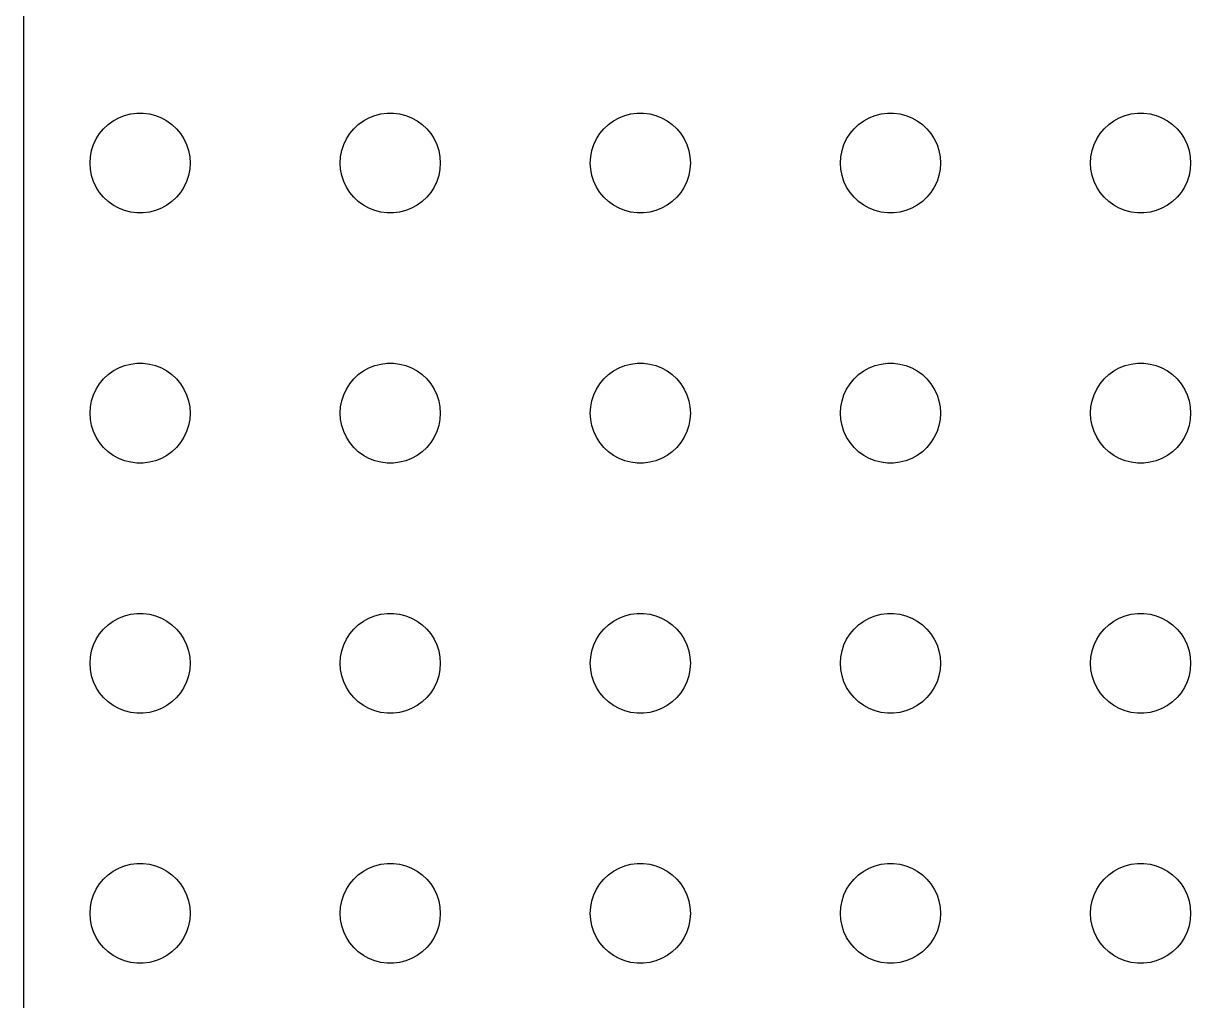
# Model space of a CAD drawing. Header units: metres. Extents: x -71 to 71, y -56 to 56.
# Drawn here: x -71 to -36, y -2.62 to 26.69 of the extents above; entities that cross this region are included whole.
import ezdxf

# ---------------------------------------------------------------- set-up
doc = ezdxf.new("R2010")
doc.units = ezdxf.units.M

msp = doc.modelspace()

# ---------------------------------------------------------------- linework, layer by layer
for p, q in [((-71, 53.5), (-71, -53.5)), ((-68.3037, 23.7665), (-68.1387, 23.8572)), ((-68.1387, 23.8572), (-67.9635, 23.9266)), ((-67.9635, 23.9266), (-67.7811, 23.9734)), ((-67.7811, 23.9734), (-67.5942, 23.997)), ((-67.5942, 23.997), (-67.4058, 23.997)), ((-67.4058, 23.997), (-67.2189, 23.9734)), ((-67.2189, 23.9734), (-67.0365, 23.9266)), ((-67.0365, 23.9266), (-66.8613, 23.8572)), ((-66.8613, 23.8572), (-66.6963, 23.7665)), ((-60.8037, 23.7665), (-60.6387, 23.8572)), ((-60.6387, 23.8572), (-60.4635, 23.9266)), ((-60.4635, 23.9266), (-60.2811, 23.9734)), ((-60.2811, 23.9734), (-60.0942, 23.997)), ((-60.0942, 23.997), (-59.9058, 23.997)), ((-59.9058, 23.997), (-59.7189, 23.9734)), ((-59.7189, 23.9734), (-59.5365, 23.9266)), ((-59.5365, 23.9266), (-59.3613, 23.8572)), ((-59.3613, 23.8572), (-59.1963, 23.7665)), ((-53.3037, 23.7665), (-53.1387, 23.8572)), ((-53.1387, 23.8572), (-52.9635, 23.9266)), ((-52.9635, 23.9266), (-52.7811, 23.9734)), ((-52.7811, 23.9734), (-52.5942, 23.997)), ((-52.5942, 23.997), (-52.4058, 23.997)), ((-52.4058, 23.997), (-52.2189, 23.9734)), ((-52.2189, 23.9734), (-52.0365, 23.9266)), ((-52.0365, 23.9266), (-51.8613, 23.8572)), ((-51.8613, 23.8572), (-51.6963, 23.7665)), ((-45.8037, 23.7665), (-45.6387, 23.8572)), ((-45.6387, 23.8572), (-45.4635, 23.9266)), ((-45.4635, 23.9266), (-45.2811, 23.9734)), ((-45.2811, 23.9734), (-45.0942, 23.997)), ((-45.0942, 23.997), (-44.9058, 23.997)), ((-44.9058, 23.997), (-44.7189, 23.9734)), ((-44.7189, 23.9734), (-44.5365, 23.9266)), ((-44.5365, 23.9266), (-44.3613, 23.8572)), ((-44.3613, 23.8572), (-44.1963, 23.7665)), ((-38.3037, 23.7665), (-38.1387, 23.8572)), ((-38.1387, 23.8572), (-37.9635, 23.9266)), ((-37.9635, 23.9266), (-37.7811, 23.9734)), ((-37.7811, 23.9734), (-37.5942, 23.997)), ((-37.5942, 23.997), (-37.4058, 23.997)), ((-37.4058, 23.997), (-37.2189, 23.9734)), ((-37.2189, 23.9734), (-37.0365, 23.9266)), ((-37.0365, 23.9266), (-36.8613, 23.8572)), ((-36.8613, 23.8572), (-36.6963, 23.7665)), ((-68.7135, 23.3817), (-68.5934, 23.5268)), ((-68.5934, 23.5268), (-68.4561, 23.6558)), ((-68.4561, 23.6558), (-68.3037, 23.7665)), ((-66.6963, 23.7665), (-66.5439, 23.6558)), ((-66.5439, 23.6558), (-66.4065, 23.5268)), ((-66.4065, 23.5268), (-66.2865, 23.3817)), ((-61.2135, 23.3817), (-61.0934, 23.5268)), ((-61.0934, 23.5268), (-60.9561, 23.6558)), ((-60.9561, 23.6558), (-60.8037, 23.7665)), ((-59.1963, 23.7665), (-59.0439, 23.6558)), ((-59.0439, 23.6558), (-58.9065, 23.5268)), ((-58.9065, 23.5268), (-58.7865, 23.3817)), ((-53.7135, 23.3817), (-53.5934, 23.5268)), ((-53.5934, 23.5268), (-53.4561, 23.6558)), ((-53.4561, 23.6558), (-53.3037, 23.7665)), ((-51.6963, 23.7665), (-51.5439, 23.6558)), ((-51.5439, 23.6558), (-51.4065, 23.5268)), ((-51.4065, 23.5268), (-51.2865, 23.3817)), ((-46.2135, 23.3817), (-46.0934, 23.5268)), ((-46.0934, 23.5268), (-45.9561, 23.6558)), ((-45.9561, 23.6558), (-45.8037, 23.7665)), ((-44.1963, 23.7665), (-44.0439, 23.6558)), ((-44.0439, 23.6558), (-43.9065, 23.5268)), ((-43.9065, 23.5268), (-43.7865, 23.3817)), ((-38.7135, 23.3817), (-38.5934, 23.5268)), ((-38.5934, 23.5268), (-38.4561, 23.6558)), ((-38.4561, 23.6558), (-38.3037, 23.7665)), ((-36.6963, 23.7665), (-36.5439, 23.6558)), ((-36.5439, 23.6558), (-36.4065, 23.5268)), ((-36.4065, 23.5268), (-36.2865, 23.3817)), ((-68.8947, 23.0522), (-68.8145, 23.2226)), ((-68.8145, 23.2226), (-68.7135, 23.3817)), ((-66.2865, 23.3817), (-66.1855, 23.2226)), ((-66.1855, 23.2226), (-66.1053, 23.0522)), ((-61.3947, 23.0522), (-61.3145, 23.2226)), ((-61.3145, 23.2226), (-61.2135, 23.3817)), ((-58.7865, 23.3817), (-58.6855, 23.2226)), ((-58.6855, 23.2226), (-58.6053, 23.0522)), ((-53.8947, 23.0522), (-53.8145, 23.2226)), ((-53.8145, 23.2226), (-53.7135, 23.3817)), ((-51.2865, 23.3817), (-51.1855, 23.2226)), ((-51.1855, 23.2226), (-51.1053, 23.0522)), ((-46.3947, 23.0522), (-46.3145, 23.2226)), ((-46.3145, 23.2226), (-46.2135, 23.3817)), ((-43.7865, 23.3817), (-43.6855, 23.2226)), ((-43.6855, 23.2226), (-43.6053, 23.0522)), ((-38.8947, 23.0522), (-38.8145, 23.2226)), ((-38.8145, 23.2226), (-38.7135, 23.3817)), ((-36.2865, 23.3817), (-36.1855, 23.2226)), ((-36.1855, 23.2226), (-36.1053, 23.0522)), ((-68.9882, 22.688), (-68.9529, 22.873)), ((-68.9529, 22.873), (-68.8947, 23.0522)), ((-66.1053, 23.0522), (-66.0471, 22.873)), ((-66.0471, 22.873), (-66.0118, 22.688)), ((-61.4882, 22.688), (-61.4529, 22.873)), ((-61.4529, 22.873), (-61.3947, 23.0522)), ((-58.6053, 23.0522), (-58.5471, 22.873)), ((-58.5471, 22.873), (-58.5118, 22.688)), ((-53.9882, 22.688), (-53.9529, 22.873)), ((-53.9529, 22.873), (-53.8947, 23.0522)), ((-51.1053, 23.0522), (-51.0471, 22.873)), ((-51.0471, 22.873), (-51.0118, 22.688)), ((-46.4882, 22.688), (-46.4529, 22.873)), ((-46.4529, 22.873), (-46.3947, 23.0522)), ((-43.6053, 23.0522), (-43.5471, 22.873)), ((-43.5471, 22.873), (-43.5118, 22.688)), ((-38.9882, 22.688), (-38.9529, 22.873)), ((-38.9529, 22.873), (-38.8947, 23.0522)), ((-36.1053, 23.0522), (-36.0471, 22.873)), ((-36.0471, 22.873), (-36.0118, 22.688)), ((-69, 22.5), (-68.9882, 22.688)), ((-68.9882, 22.312), (-69, 22.5)), ((-66.0118, 22.688), (-66, 22.5)), ((-66, 22.5), (-66.0118, 22.312)), ((-61.5, 22.5), (-61.4882, 22.688)), ((-61.4882, 22.312), (-61.5, 22.5)), ((-58.5118, 22.688), (-58.5, 22.5)), ((-58.5, 22.5), (-58.5118, 22.312)), ((-54, 22.5), (-53.9882, 22.688)), ((-53.9882, 22.312), (-54, 22.5)), ((-51.0118, 22.688), (-51, 22.5)), ((-51, 22.5), (-51.0118, 22.312)), ((-46.5, 22.5), (-46.4882, 22.688)), ((-46.4882, 22.312), (-46.5, 22.5)), ((-43.5118, 22.688), (-43.5, 22.5)), ((-43.5, 22.5), (-43.5118, 22.312)), ((-39, 22.5), (-38.9882, 22.688)), ((-38.9882, 22.312), (-39, 22.5)), ((-36.0118, 22.688), (-36, 22.5)), ((-36, 22.5), (-36.0118, 22.312)), ((-68.9529, 22.127), (-68.9882, 22.312)), ((-68.8947, 21.9478), (-68.9529, 22.127)), ((-66.0471, 22.127), (-66.1053, 21.9478)), ((-66.0118, 22.312), (-66.0471, 22.127)), ((-61.4529, 22.127), (-61.4882, 22.312)), ((-61.3947, 21.9478), (-61.4529, 22.127)), ((-58.5471, 22.127), (-58.6053, 21.9478)), ((-58.5118, 22.312), (-58.5471, 22.127)), ((-53.9529, 22.127), (-53.9882, 22.312)), ((-53.8947, 21.9478), (-53.9529, 22.127)), ((-51.0471, 22.127), (-51.1053, 21.9478)), ((-51.0118, 22.312), (-51.0471, 22.127)), ((-46.4529, 22.127), (-46.4882, 22.312)), ((-46.3947, 21.9478), (-46.4529, 22.127)), ((-43.5471, 22.127), (-43.6053, 21.9478)), ((-43.5118, 22.312), (-43.5471, 22.127)), ((-38.9529, 22.127), (-38.9882, 22.312)), ((-38.8947, 21.9478), (-38.9529, 22.127)), ((-36.0471, 22.127), (-36.1053, 21.9478)), ((-36.0118, 22.312), (-36.0471, 22.127)), ((-68.8145, 21.7774), (-68.8947, 21.9478)), ((-68.7135, 21.6183), (-68.8145, 21.7774)), ((-66.1855, 21.7774), (-66.2865, 21.6183)), ((-66.1053, 21.9478), (-66.1855, 21.7774)), ((-61.3145, 21.7774), (-61.3947, 21.9478)), ((-61.2135, 21.6183), (-61.3145, 21.7774)), ((-58.6855, 21.7774), (-58.7865, 21.6183)), ((-58.6053, 21.9478), (-58.6855, 21.7774)), ((-53.8145, 21.7774), (-53.8947, 21.9478)), ((-53.7135, 21.6183), (-53.8145, 21.7774)), ((-51.1855, 21.7774), (-51.2865, 21.6183)), ((-51.1053, 21.9478), (-51.1855, 21.7774)), ((-46.3145, 21.7774), (-46.3947, 21.9478)), ((-46.2135, 21.6183), (-46.3145, 21.7774)), ((-43.6855, 21.7774), (-43.7865, 21.6183)), ((-43.6053, 21.9478), (-43.6855, 21.7774)), ((-38.8145, 21.7774), (-38.8947, 21.9478)), ((-38.7135, 21.6183), (-38.8145, 21.7774)), ((-36.1855, 21.7774), (-36.2865, 21.6183)), ((-36.1053, 21.9478), (-36.1855, 21.7774)), ((-68.5934, 21.4732), (-68.7135, 21.6183)), ((-68.4561, 21.3442), (-68.5934, 21.4732)), ((-66.4065, 21.4732), (-66.5439, 21.3442)), ((-66.2865, 21.6183), (-66.4065, 21.4732)), ((-61.0934, 21.4732), (-61.2135, 21.6183)), ((-60.9561, 21.3442), (-61.0934, 21.4732)), ((-58.9065, 21.4732), (-59.0439, 21.3442)), ((-58.7865, 21.6183), (-58.9065, 21.4732)), ((-53.5934, 21.4732), (-53.7135, 21.6183)), ((-53.4561, 21.3442), (-53.5934, 21.4732)), ((-51.4065, 21.4732), (-51.5439, 21.3442)), ((-51.2865, 21.6183), (-51.4065, 21.4732)), ((-46.0934, 21.4732), (-46.2135, 21.6183)), ((-45.9561, 21.3442), (-46.0934, 21.4732)), ((-43.9065, 21.4732), (-44.0439, 21.3442)), ((-43.7865, 21.6183), (-43.9065, 21.4732)), ((-38.5934, 21.4732), (-38.7135, 21.6183)), ((-38.4561, 21.3442), (-38.5934, 21.4732)), ((-36.4065, 21.4732), (-36.5439, 21.3442)), ((-36.2865, 21.6183), (-36.4065, 21.4732)), ((-68.3037, 21.2335), (-68.4561, 21.3442)), ((-68.1387, 21.1427), (-68.3037, 21.2335)), ((-67.9635, 21.0734), (-68.1387, 21.1427)), ((-67.7811, 21.0266), (-67.9635, 21.0734)), ((-67.5942, 21.003), (-67.7811, 21.0266)), ((-67.4058, 21.003), (-67.5942, 21.003)), ((-67.2189, 21.0266), (-67.4058, 21.003)), ((-67.0365, 21.0734), (-67.2189, 21.0266)), ((-66.8613, 21.1427), (-67.0365, 21.0734)), ((-66.6963, 21.2335), (-66.8613, 21.1427)), ((-66.5439, 21.3442), (-66.6963, 21.2335)), ((-60.8037, 21.2335), (-60.9561, 21.3442)), ((-60.6387, 21.1427), (-60.8037, 21.2335)), ((-60.4635, 21.0734), (-60.6387, 21.1427)), ((-60.2811, 21.0266), (-60.4635, 21.0734)), ((-60.0942, 21.003), (-60.2811, 21.0266)), ((-59.9058, 21.003), (-60.0942, 21.003)), ((-59.7189, 21.0266), (-59.9058, 21.003)), ((-59.5365, 21.0734), (-59.7189, 21.0266)), ((-59.3613, 21.1427), (-59.5365, 21.0734)), ((-59.1963, 21.2335), (-59.3613, 21.1427)), ((-59.0439, 21.3442), (-59.1963, 21.2335)), ((-53.3037, 21.2335), (-53.4561, 21.3442)), ((-53.1387, 21.1427), (-53.3037, 21.2335)), ((-52.9635, 21.0734), (-53.1387, 21.1427)), ((-52.7811, 21.0266), (-52.9635, 21.0734)), ((-52.5942, 21.003), (-52.7811, 21.0266)), ((-52.4058, 21.003), (-52.5942, 21.003)), ((-52.2189, 21.0266), (-52.4058, 21.003)), ((-52.0365, 21.0734), (-52.2189, 21.0266)), ((-51.8613, 21.1427), (-52.0365, 21.0734)), ((-51.6963, 21.2335), (-51.8613, 21.1427)), ((-51.5439, 21.3442), (-51.6963, 21.2335)), ((-45.8037, 21.2335), (-45.9561, 21.3442)), ((-45.6387, 21.1427), (-45.8037, 21.2335)), ((-45.4635, 21.0734), (-45.6387, 21.1427)), ((-45.2811, 21.0266), (-45.4635, 21.0734)), ((-45.0942, 21.003), (-45.2811, 21.0266)), ((-44.9058, 21.003), (-45.0942, 21.003)), ((-44.7189, 21.0266), (-44.9058, 21.003)), ((-44.5365, 21.0734), (-44.7189, 21.0266)), ((-44.3613, 21.1427), (-44.5365, 21.0734)), ((-44.1963, 21.2335), (-44.3613, 21.1427)), ((-44.0439, 21.3442), (-44.1963, 21.2335)), ((-38.3037, 21.2335), (-38.4561, 21.3442)), ((-38.1387, 21.1427), (-38.3037, 21.2335)), ((-37.9635, 21.0734), (-38.1387, 21.1427)), ((-37.7811, 21.0266), (-37.9635, 21.0734)), ((-37.5942, 21.003), (-37.7811, 21.0266)), ((-37.4058, 21.003), (-37.5942, 21.003)), ((-37.2189, 21.0266), (-37.4058, 21.003)), ((-37.0365, 21.0734), (-37.2189, 21.0266)), ((-36.8613, 21.1427), (-37.0365, 21.0734)), ((-36.6963, 21.2335), (-36.8613, 21.1427)), ((-36.5439, 21.3442), (-36.6963, 21.2335)), ((-67.9635, 16.4266), (-67.7811, 16.4734)), ((-67.7811, 16.4734), (-67.5942, 16.497)), ((-67.5942, 16.497), (-67.4058, 16.497)), ((-67.4058, 16.497), (-67.2189, 16.4734)), ((-67.2189, 16.4734), (-67.0365, 16.4266)), ((-60.4635, 16.4266), (-60.2811, 16.4734)), ((-60.2811, 16.4734), (-60.0942, 16.497)), ((-60.0942, 16.497), (-59.9058, 16.497)), ((-59.9058, 16.497), (-59.7189, 16.4734)), ((-59.7189, 16.4734), (-59.5365, 16.4266)), ((-52.9635, 16.4266), (-52.7811, 16.4734)), ((-52.7811, 16.4734), (-52.5942, 16.497)), ((-52.5942, 16.497), (-52.4058, 16.497)), ((-52.4058, 16.497), (-52.2189, 16.4734)), ((-52.2189, 16.4734), (-52.0365, 16.4266)), ((-45.4635, 16.4266), (-45.2811, 16.4734)), ((-45.2811, 16.4734), (-45.0942, 16.497)), ((-45.0942, 16.497), (-44.9058, 16.497)), ((-44.9058, 16.497), (-44.7189, 16.4734)), ((-44.7189, 16.4734), (-44.5365, 16.4266)), ((-37.9635, 16.4266), (-37.7811, 16.4734)), ((-37.7811, 16.4734), (-37.5942, 16.497)), ((-37.5942, 16.497), (-37.4058, 16.497)), ((-37.4058, 16.497), (-37.2189, 16.4734)), ((-37.2189, 16.4734), (-37.0365, 16.4266)), ((-68.5934, 16.0268), (-68.4561, 16.1558)), ((-68.4561, 16.1558), (-68.3037, 16.2665)), ((-68.3037, 16.2665), (-68.1387, 16.3572)), ((-68.1387, 16.3572), (-67.9635, 16.4266)), ((-67.0365, 16.4266), (-66.8613, 16.3572)), ((-66.8613, 16.3572), (-66.6963, 16.2665)), ((-66.6963, 16.2665), (-66.5439, 16.1558)), ((-66.5439, 16.1558), (-66.4065, 16.0268)), ((-61.0934, 16.0268), (-60.9561, 16.1558)), ((-60.9561, 16.1558), (-60.8037, 16.2665)), ((-60.8037, 16.2665), (-60.6387, 16.3572)), ((-60.6387, 16.3572), (-60.4635, 16.4266)), ((-59.5365, 16.4266), (-59.3613, 16.3572)), ((-59.3613, 16.3572), (-59.1963, 16.2665)), ((-59.1963, 16.2665), (-59.0439, 16.1558)), ((-59.0439, 16.1558), (-58.9065, 16.0268)), ((-53.5934, 16.0268), (-53.4561, 16.1558)), ((-53.4561, 16.1558), (-53.3037, 16.2665)), ((-53.3037, 16.2665), (-53.1387, 16.3572)), ((-53.1387, 16.3572), (-52.9635, 16.4266)), ((-52.0365, 16.4266), (-51.8613, 16.3572)), ((-51.8613, 16.3572), (-51.6963, 16.2665)), ((-51.6963, 16.2665), (-51.5439, 16.1558)), ((-51.5439, 16.1558), (-51.4065, 16.0268)), ((-46.0934, 16.0268), (-45.9561, 16.1558)), ((-45.9561, 16.1558), (-45.8037, 16.2665)), ((-45.8037, 16.2665), (-45.6387, 16.3572)), ((-45.6387, 16.3572), (-45.4635, 16.4266)), ((-44.5365, 16.4266), (-44.3613, 16.3572)), ((-44.3613, 16.3572), (-44.1963, 16.2665)), ((-44.1963, 16.2665), (-44.0439, 16.1558)), ((-44.0439, 16.1558), (-43.9065, 16.0268)), ((-38.5934, 16.0268), (-38.4561, 16.1558)), ((-38.4561, 16.1558), (-38.3037, 16.2665)), ((-38.3037, 16.2665), (-38.1387, 16.3572)), ((-38.1387, 16.3572), (-37.9635, 16.4266)), ((-37.0365, 16.4266), (-36.8613, 16.3572)), ((-36.8613, 16.3572), (-36.6963, 16.2665)), ((-36.6963, 16.2665), (-36.5439, 16.1558)), ((-36.5439, 16.1558), (-36.4065, 16.0268)), ((-68.8145, 15.7226), (-68.7135, 15.8817)), ((-68.7135, 15.8817), (-68.5934, 16.0268)), ((-66.4065, 16.0268), (-66.2865, 15.8817)), ((-66.2865, 15.8817), (-66.1855, 15.7226)), ((-61.3145, 15.7226), (-61.2135, 15.8817)), ((-61.2135, 15.8817), (-61.0934, 16.0268)), ((-58.9065, 16.0268), (-58.7865, 15.8817)), ((-58.7865, 15.8817), (-58.6855, 15.7226)), ((-53.8145, 15.7226), (-53.7135, 15.8817)), ((-53.7135, 15.8817), (-53.5934, 16.0268)), ((-51.4065, 16.0268), (-51.2865, 15.8817)), ((-51.2865, 15.8817), (-51.1855, 15.7226)), ((-46.3145, 15.7226), (-46.2135, 15.8817)), ((-46.2135, 15.8817), (-46.0934, 16.0268)), ((-43.9065, 16.0268), (-43.7865, 15.8817)), ((-43.7865, 15.8817), (-43.6855, 15.7226)), ((-38.8145, 15.7226), (-38.7135, 15.8817)), ((-38.7135, 15.8817), (-38.5934, 16.0268)), ((-36.4065, 16.0268), (-36.2865, 15.8817)), ((-36.2865, 15.8817), (-36.1855, 15.7226)), ((-68.9529, 15.373), (-68.8947, 15.5522)), ((-68.8947, 15.5522), (-68.8145, 15.7226)), ((-66.1855, 15.7226), (-66.1053, 15.5522)), ((-66.1053, 15.5522), (-66.0471, 15.373)), ((-61.4529, 15.373), (-61.3947, 15.5522)), ((-61.3947, 15.5522), (-61.3145, 15.7226)), ((-58.6855, 15.7226), (-58.6053, 15.5522)), ((-58.6053, 15.5522), (-58.5471, 15.373)), ((-53.9529, 15.373), (-53.8947, 15.5522)), ((-53.8947, 15.5522), (-53.8145, 15.7226)), ((-51.1855, 15.7226), (-51.1053, 15.5522)), ((-51.1053, 15.5522), (-51.0471, 15.373)), ((-46.4529, 15.373), (-46.3947, 15.5522)), ((-46.3947, 15.5522), (-46.3145, 15.7226)), ((-43.6855, 15.7226), (-43.6053, 15.5522)), ((-43.6053, 15.5522), (-43.5471, 15.373)), ((-38.9529, 15.373), (-38.8947, 15.5522)), ((-38.8947, 15.5522), (-38.8145, 15.7226)), ((-36.1855, 15.7226), (-36.1053, 15.5522)), ((-36.1053, 15.5522), (-36.0471, 15.373)), ((-69, 15), (-68.9882, 15.188)), ((-68.9882, 15.188), (-68.9529, 15.373)), ((-66.0471, 15.373), (-66.0118, 15.188)), ((-66.0118, 15.188), (-66, 15)), ((-61.5, 15), (-61.4882, 15.188)), ((-61.4882, 15.188), (-61.4529, 15.373)), ((-58.5471, 15.373), (-58.5118, 15.188)), ((-58.5118, 15.188), (-58.5, 15)), ((-54, 15), (-53.9882, 15.188)), ((-53.9882, 15.188), (-53.9529, 15.373)), ((-51.0471, 15.373), (-51.0118, 15.188)), ((-51.0118, 15.188), (-51, 15)), ((-46.5, 15), (-46.4882, 15.188)), ((-46.4882, 15.188), (-46.4529, 15.373)), ((-43.5471, 15.373), (-43.5118, 15.188)), ((-43.5118, 15.188), (-43.5, 15)), ((-39, 15), (-38.9882, 15.188)), ((-38.9882, 15.188), (-38.9529, 15.373)), ((-36.0471, 15.373), (-36.0118, 15.188)), ((-36.0118, 15.188), (-36, 15)), ((-68.9882, 14.812), (-69, 15)), ((-68.9529, 14.627), (-68.9882, 14.812)), ((-66.0118, 14.812), (-66.0471, 14.627)), ((-66, 15), (-66.0118, 14.812)), ((-61.4882, 14.812), (-61.5, 15)), ((-61.4529, 14.627), (-61.4882, 14.812)), ((-58.5118, 14.812), (-58.5471, 14.627)), ((-58.5, 15), (-58.5118, 14.812)), ((-53.9882, 14.812), (-54, 15)), ((-53.9529, 14.627), (-53.9882, 14.812)), ((-51.0118, 14.812), (-51.0471, 14.627)), ((-51, 15), (-51.0118, 14.812)), ((-46.4882, 14.812), (-46.5, 15)), ((-46.4529, 14.627), (-46.4882, 14.812)), ((-43.5118, 14.812), (-43.5471, 14.627)), ((-43.5, 15), (-43.5118, 14.812)), ((-38.9882, 14.812), (-39, 15)), ((-38.9529, 14.627), (-38.9882, 14.812)), ((-36.0118, 14.812), (-36.0471, 14.627)), ((-36, 15), (-36.0118, 14.812)), ((-68.8947, 14.4478), (-68.9529, 14.627)), ((-68.8145, 14.2774), (-68.8947, 14.4478)), ((-66.1053, 14.4478), (-66.1855, 14.2774)), ((-66.0471, 14.627), (-66.1053, 14.4478)), ((-61.3947, 14.4478), (-61.4529, 14.627)), ((-61.3145, 14.2774), (-61.3947, 14.4478)), ((-58.6053, 14.4478), (-58.6855, 14.2774)), ((-58.5471, 14.627), (-58.6053, 14.4478)), ((-53.8947, 14.4478), (-53.9529, 14.627)), ((-53.8145, 14.2774), (-53.8947, 14.4478)), ((-51.1053, 14.4478), (-51.1855, 14.2774)), ((-51.0471, 14.627), (-51.1053, 14.4478)), ((-46.3947, 14.4478), (-46.4529, 14.627)), ((-46.3145, 14.2774), (-46.3947, 14.4478)), ((-43.6053, 14.4478), (-43.6855, 14.2774)), ((-43.5471, 14.627), (-43.6053, 14.4478)), ((-38.8947, 14.4478), (-38.9529, 14.627)), ((-38.8145, 14.2774), (-38.8947, 14.4478)), ((-36.1053, 14.4478), (-36.1855, 14.2774)), ((-36.0471, 14.627), (-36.1053, 14.4478)), ((-68.7135, 14.1183), (-68.8145, 14.2774)), ((-68.5934, 13.9732), (-68.7135, 14.1183)), ((-66.2865, 14.1183), (-66.4065, 13.9732)), ((-66.1855, 14.2774), (-66.2865, 14.1183)), ((-61.2135, 14.1183), (-61.3145, 14.2774)), ((-61.0934, 13.9732), (-61.2135, 14.1183)), ((-58.7865, 14.1183), (-58.9065, 13.9732)), ((-58.6855, 14.2774), (-58.7865, 14.1183)), ((-53.7135, 14.1183), (-53.8145, 14.2774)), ((-53.5934, 13.9732), (-53.7135, 14.1183)), ((-51.2865, 14.1183), (-51.4065, 13.9732)), ((-51.1855, 14.2774), (-51.2865, 14.1183)), ((-46.2135, 14.1183), (-46.3145, 14.2774)), ((-46.0934, 13.9732), (-46.2135, 14.1183)), ((-43.7865, 14.1183), (-43.9065, 13.9732)), ((-43.6855, 14.2774), (-43.7865, 14.1183)), ((-38.7135, 14.1183), (-38.8145, 14.2774)), ((-38.5934, 13.9732), (-38.7135, 14.1183)), ((-36.2865, 14.1183), (-36.4065, 13.9732)), ((-36.1855, 14.2774), (-36.2865, 14.1183)), ((-68.4561, 13.8442), (-68.5934, 13.9732)), ((-68.3037, 13.7335), (-68.4561, 13.8442)), ((-68.1387, 13.6427), (-68.3037, 13.7335)), ((-66.6963, 13.7335), (-66.8613, 13.6427)), ((-66.5439, 13.8442), (-66.6963, 13.7335)), ((-66.4065, 13.9732), (-66.5439, 13.8442)), ((-60.9561, 13.8442), (-61.0934, 13.9732)), ((-60.8037, 13.7335), (-60.9561, 13.8442)), ((-60.6387, 13.6427), (-60.8037, 13.7335)), ((-59.1963, 13.7335), (-59.3613, 13.6427)), ((-59.0439, 13.8442), (-59.1963, 13.7335)), ((-58.9065, 13.9732), (-59.0439, 13.8442)), ((-53.4561, 13.8442), (-53.5934, 13.9732)), ((-53.3037, 13.7335), (-53.4561, 13.8442)), ((-53.1387, 13.6427), (-53.3037, 13.7335)), ((-51.6963, 13.7335), (-51.8613, 13.6427)), ((-51.5439, 13.8442), (-51.6963, 13.7335)), ((-51.4065, 13.9732), (-51.5439, 13.8442)), ((-45.9561, 13.8442), (-46.0934, 13.9732)), ((-45.8037, 13.7335), (-45.9561, 13.8442)), ((-45.6387, 13.6427), (-45.8037, 13.7335)), ((-44.1963, 13.7335), (-44.3613, 13.6427)), ((-44.0439, 13.8442), (-44.1963, 13.7335)), ((-43.9065, 13.9732), (-44.0439, 13.8442)), ((-38.4561, 13.8442), (-38.5934, 13.9732)), ((-38.3037, 13.7335), (-38.4561, 13.8442)), ((-38.1387, 13.6427), (-38.3037, 13.7335)), ((-36.6963, 13.7335), (-36.8613, 13.6427)), ((-36.5439, 13.8442), (-36.6963, 13.7335)), ((-36.4065, 13.9732), (-36.5439, 13.8442)), ((-67.9635, 13.5734), (-68.1387, 13.6427)), ((-67.7811, 13.5266), (-67.9635, 13.5734)), ((-67.5942, 13.5029), (-67.7811, 13.5266)), ((-67.4058, 13.5029), (-67.5942, 13.5029)), ((-67.2189, 13.5266), (-67.4058, 13.5029)), ((-67.0365, 13.5734), (-67.2189, 13.5266)), ((-66.8613, 13.6427), (-67.0365, 13.5734)), ((-60.4635, 13.5734), (-60.6387, 13.6427)), ((-60.2811, 13.5266), (-60.4635, 13.5734)), ((-60.0942, 13.5029), (-60.2811, 13.5266)), ((-59.9058, 13.5029), (-60.0942, 13.5029)), ((-59.7189, 13.5266), (-59.9058, 13.5029)), ((-59.5365, 13.5734), (-59.7189, 13.5266)), ((-59.3613, 13.6427), (-59.5365, 13.5734)), ((-52.9635, 13.5734), (-53.1387, 13.6427)), ((-52.7811, 13.5266), (-52.9635, 13.5734)), ((-52.5942, 13.5029), (-52.7811, 13.5266)), ((-52.4058, 13.5029), (-52.5942, 13.5029)), ((-52.2189, 13.5266), (-52.4058, 13.5029)), ((-52.0365, 13.5734), (-52.2189, 13.5266)), ((-51.8613, 13.6427), (-52.0365, 13.5734)), ((-45.4635, 13.5734), (-45.6387, 13.6427)), ((-45.2811, 13.5266), (-45.4635, 13.5734)), ((-45.0942, 13.5029), (-45.2811, 13.5266)), ((-44.9058, 13.5029), (-45.0942, 13.5029)), ((-44.7189, 13.5266), (-44.9058, 13.5029)), ((-44.5365, 13.5734), (-44.7189, 13.5266)), ((-44.3613, 13.6427), (-44.5365, 13.5734)), ((-37.9635, 13.5734), (-38.1387, 13.6427)), ((-37.7811, 13.5266), (-37.9635, 13.5734)), ((-37.5942, 13.5029), (-37.7811, 13.5266)), ((-37.4058, 13.5029), (-37.5942, 13.5029)), ((-37.2189, 13.5266), (-37.4058, 13.5029)), ((-37.0365, 13.5734), (-37.2189, 13.5266)), ((-36.8613, 13.6427), (-37.0365, 13.5734)), ((-68.4561, 8.65576), (-68.3037, 8.76648)), ((-68.3037, 8.76648), (-68.1387, 8.85724)), ((-68.1387, 8.85724), (-67.9635, 8.92657)), ((-67.9635, 8.92657), (-67.7811, 8.97342)), ((-67.7811, 8.97342), (-67.5942, 8.99704)), ((-67.5942, 8.99704), (-67.4058, 8.99704)), ((-67.4058, 8.99704), (-67.2189, 8.97342)), ((-67.2189, 8.97342), (-67.0365, 8.92657)), ((-67.0365, 8.92657), (-66.8613, 8.85724)), ((-66.8613, 8.85724), (-66.6963, 8.76648)), ((-66.6963, 8.76648), (-66.5439, 8.65576)), ((-60.9561, 8.65576), (-60.8037, 8.76648)), ((-60.8037, 8.76648), (-60.6387, 8.85724)), ((-60.6387, 8.85724), (-60.4635, 8.92657)), ((-60.4635, 8.92657), (-60.2811, 8.97342)), ((-60.2811, 8.97342), (-60.0942, 8.99704)), ((-60.0942, 8.99704), (-59.9058, 8.99704)), ((-59.9058, 8.99704), (-59.7189, 8.97342)), ((-59.7189, 8.97342), (-59.5365, 8.92657)), ((-59.5365, 8.92657), (-59.3613, 8.85724)), ((-59.3613, 8.85724), (-59.1963, 8.76648)), ((-59.1963, 8.76648), (-59.0439, 8.65576)), ((-53.4561, 8.65576), (-53.3037, 8.76648)), ((-53.3037, 8.76648), (-53.1387, 8.85724)), ((-53.1387, 8.85724), (-52.9635, 8.92657)), ((-52.9635, 8.92657), (-52.7811, 8.97342)), ((-52.7811, 8.97342), (-52.5942, 8.99704)), ((-52.5942, 8.99704), (-52.4058, 8.99704)), ((-52.4058, 8.99704), (-52.2189, 8.97342)), ((-52.2189, 8.97342), (-52.0365, 8.92657)), ((-52.0365, 8.92657), (-51.8613, 8.85724)), ((-51.8613, 8.85724), (-51.6963, 8.76648)), ((-51.6963, 8.76648), (-51.5439, 8.65576)), ((-45.9561, 8.65576), (-45.8037, 8.76648)), ((-45.8037, 8.76648), (-45.6387, 8.85724)), ((-45.6387, 8.85724), (-45.4635, 8.92657)), ((-45.4635, 8.92657), (-45.2811, 8.97342)), ((-45.2811, 8.97342), (-45.0942, 8.99704)), ((-45.0942, 8.99704), (-44.9058, 8.99704)), ((-44.9058, 8.99704), (-44.7189, 8.97342)), ((-44.7189, 8.97342), (-44.5365, 8.92657)), ((-44.5365, 8.92657), (-44.3613, 8.85724)), ((-44.3613, 8.85724), (-44.1963, 8.76648)), ((-44.1963, 8.76648), (-44.0439, 8.65576)), ((-38.4561, 8.65576), (-38.3037, 8.76648)), ((-38.3037, 8.76648), (-38.1387, 8.85724)), ((-38.1387, 8.85724), (-37.9635, 8.92657)), ((-37.9635, 8.92657), (-37.7811, 8.97342)), ((-37.7811, 8.97342), (-37.5942, 8.99704)), ((-37.5942, 8.99704), (-37.4058, 8.99704)), ((-37.4058, 8.99704), (-37.2189, 8.97342)), ((-37.2189, 8.97342), (-37.0365, 8.92657)), ((-37.0365, 8.92657), (-36.8613, 8.85724)), ((-36.8613, 8.85724), (-36.6963, 8.76648)), ((-36.6963, 8.76648), (-36.5439, 8.65576)), ((-68.7135, 8.38167), (-68.5934, 8.52681)), ((-68.5934, 8.52681), (-68.4561, 8.65576)), ((-66.5439, 8.65576), (-66.4065, 8.52681)), ((-66.4065, 8.52681), (-66.2865, 8.38167)), ((-61.2135, 8.38167), (-61.0934, 8.52681)), ((-61.0934, 8.52681), (-60.9561, 8.65576)), ((-59.0439, 8.65576), (-58.9065, 8.52681)), ((-58.9065, 8.52681), (-58.7865, 8.38167)), ((-53.7135, 8.38167), (-53.5934, 8.52681)), ((-53.5934, 8.52681), (-53.4561, 8.65576)), ((-51.5439, 8.65576), (-51.4065, 8.52681)), ((-51.4065, 8.52681), (-51.2865, 8.38167)), ((-46.2135, 8.38167), (-46.0934, 8.52681)), ((-46.0934, 8.52681), (-45.9561, 8.65576)), ((-44.0439, 8.65576), (-43.9065, 8.52681)), ((-43.9065, 8.52681), (-43.7865, 8.38167)), ((-38.7135, 8.38167), (-38.5934, 8.52681)), ((-38.5934, 8.52681), (-38.4561, 8.65576)), ((-36.5439, 8.65576), (-36.4065, 8.52681)), ((-36.4065, 8.52681), (-36.2865, 8.38167)), ((-68.9529, 7.87303), (-68.8947, 8.05219)), ((-68.8947, 8.05219), (-68.8145, 8.22263)), ((-68.8145, 8.22263), (-68.7135, 8.38167)), ((-66.2865, 8.38167), (-66.1855, 8.22263)), ((-66.1855, 8.22263), (-66.1053, 8.05219)), ((-66.1053, 8.05219), (-66.0471, 7.87303)), ((-61.4529, 7.87303), (-61.3947, 8.05219)), ((-61.3947, 8.05219), (-61.3145, 8.22263)), ((-61.3145, 8.22263), (-61.2135, 8.38167)), ((-58.7865, 8.38167), (-58.6855, 8.22263)), ((-58.6855, 8.22263), (-58.6053, 8.05219)), ((-58.6053, 8.05219), (-58.5471, 7.87303)), ((-53.9529, 7.87303), (-53.8947, 8.05219)), ((-53.8947, 8.05219), (-53.8145, 8.22263)), ((-53.8145, 8.22263), (-53.7135, 8.38167)), ((-51.2865, 8.38167), (-51.1855, 8.22263)), ((-51.1855, 8.22263), (-51.1053, 8.05219)), ((-51.1053, 8.05219), (-51.0471, 7.87303)), ((-46.4529, 7.87303), (-46.3947, 8.05219)), ((-46.3947, 8.05219), (-46.3145, 8.22263)), ((-46.3145, 8.22263), (-46.2135, 8.38167)), ((-43.7865, 8.38167), (-43.6855, 8.22263)), ((-43.6855, 8.22263), (-43.6053, 8.05219)), ((-43.6053, 8.05219), (-43.5471, 7.87303)), ((-38.9529, 7.87303), (-38.8947, 8.05219)), ((-38.8947, 8.05219), (-38.8145, 8.22263)), ((-38.8145, 8.22263), (-38.7135, 8.38167)), ((-36.2865, 8.38167), (-36.1855, 8.22263)), ((-36.1855, 8.22263), (-36.1053, 8.05219)), ((-36.1053, 8.05219), (-36.0471, 7.87303)), ((-68.9882, 7.68799), (-68.9529, 7.87303)), ((-66.0471, 7.87303), (-66.0118, 7.68799)), ((-61.4882, 7.68799), (-61.4529, 7.87303)), ((-58.5471, 7.87303), (-58.5118, 7.68799)), ((-53.9882, 7.68799), (-53.9529, 7.87303)), ((-51.0471, 7.87303), (-51.0118, 7.68799)), ((-46.4882, 7.68799), (-46.4529, 7.87303)), ((-43.5471, 7.87303), (-43.5118, 7.68799)), ((-38.9882, 7.68799), (-38.9529, 7.87303)), ((-36.0471, 7.87303), (-36.0118, 7.68799)), ((-69, 7.5), (-68.9882, 7.68799)), ((-68.9882, 7.312), (-69, 7.5)), ((-66.0118, 7.68799), (-66, 7.5)), ((-66, 7.5), (-66.0118, 7.312)), ((-61.5, 7.5), (-61.4882, 7.68799)), ((-61.4882, 7.312), (-61.5, 7.5)), ((-58.5118, 7.68799), (-58.5, 7.5)), ((-58.5, 7.5), (-58.5118, 7.312)), ((-54, 7.5), (-53.9882, 7.68799)), ((-53.9882, 7.312), (-54, 7.5)), ((-51.0118, 7.68799), (-51, 7.5)), ((-51, 7.5), (-51.0118, 7.312)), ((-46.5, 7.5), (-46.4882, 7.68799)), ((-46.4882, 7.312), (-46.5, 7.5)), ((-43.5118, 7.68799), (-43.5, 7.5)), ((-43.5, 7.5), (-43.5118, 7.312)), ((-39, 7.5), (-38.9882, 7.68799)), ((-38.9882, 7.312), (-39, 7.5)), ((-36.0118, 7.68799), (-36, 7.5)), ((-36, 7.5), (-36.0118, 7.312)), ((-68.9529, 7.12695), (-68.9882, 7.312)), ((-68.8947, 6.9478), (-68.9529, 7.12695)), ((-66.0471, 7.12695), (-66.1053, 6.9478)), ((-66.0118, 7.312), (-66.0471, 7.12695)), ((-61.4529, 7.12695), (-61.4882, 7.312)), ((-61.3947, 6.9478), (-61.4529, 7.12695)), ((-58.5471, 7.12695), (-58.6053, 6.9478)), ((-58.5118, 7.312), (-58.5471, 7.12695)), ((-53.9529, 7.12695), (-53.9882, 7.312)), ((-53.8947, 6.9478), (-53.9529, 7.12695)), ((-51.0471, 7.12695), (-51.1053, 6.9478)), ((-51.0118, 7.312), (-51.0471, 7.12695)), ((-46.4529, 7.12695), (-46.4882, 7.312)), ((-46.3947, 6.9478), (-46.4529, 7.12695)), ((-43.5471, 7.12695), (-43.6053, 6.9478)), ((-43.5118, 7.312), (-43.5471, 7.12695)), ((-38.9529, 7.12695), (-38.9882, 7.312)), ((-38.8947, 6.9478), (-38.9529, 7.12695)), ((-36.0471, 7.12695), (-36.1053, 6.9478)), ((-36.0118, 7.312), (-36.0471, 7.12695)), ((-68.8145, 6.77736), (-68.8947, 6.9478)), ((-68.7135, 6.61832), (-68.8145, 6.77736)), ((-66.1855, 6.77736), (-66.2865, 6.61832)), ((-66.1053, 6.9478), (-66.1855, 6.77736)), ((-61.3145, 6.77736), (-61.3947, 6.9478)), ((-61.2135, 6.61832), (-61.3145, 6.77736)), ((-58.6855, 6.77736), (-58.7865, 6.61832)), ((-58.6053, 6.9478), (-58.6855, 6.77736)), ((-53.8145, 6.77736), (-53.8947, 6.9478)), ((-53.7135, 6.61832), (-53.8145, 6.77736)), ((-51.1855, 6.77736), (-51.2865, 6.61832)), ((-51.1053, 6.9478), (-51.1855, 6.77736)), ((-46.3145, 6.77736), (-46.3947, 6.9478)), ((-46.2135, 6.61832), (-46.3145, 6.77736)), ((-43.6855, 6.77736), (-43.7865, 6.61832)), ((-43.6053, 6.9478), (-43.6855, 6.77736)), ((-38.8145, 6.77736), (-38.8947, 6.9478)), ((-38.7135, 6.61832), (-38.8145, 6.77736)), ((-36.1855, 6.77736), (-36.2865, 6.61832)), ((-36.1053, 6.9478), (-36.1855, 6.77736)), ((-68.5934, 6.47318), (-68.7135, 6.61832)), ((-68.4561, 6.34422), (-68.5934, 6.47318)), ((-68.3037, 6.23351), (-68.4561, 6.34422)), ((-66.5439, 6.34422), (-66.6963, 6.23351)), ((-66.4065, 6.47318), (-66.5439, 6.34422)), ((-66.2865, 6.61832), (-66.4065, 6.47318)), ((-61.0934, 6.47318), (-61.2135, 6.61832)), ((-60.9561, 6.34422), (-61.0934, 6.47318)), ((-60.8037, 6.23351), (-60.9561, 6.34422)), ((-59.0439, 6.34422), (-59.1963, 6.23351)), ((-58.9065, 6.47318), (-59.0439, 6.34422)), ((-58.7865, 6.61832), (-58.9065, 6.47318)), ((-53.5934, 6.47318), (-53.7135, 6.61832)), ((-53.4561, 6.34422), (-53.5934, 6.47318)), ((-53.3037, 6.23351), (-53.4561, 6.34422)), ((-51.5439, 6.34422), (-51.6963, 6.23351)), ((-51.4065, 6.47318), (-51.5439, 6.34422)), ((-51.2865, 6.61832), (-51.4065, 6.47318)), ((-46.0934, 6.47318), (-46.2135, 6.61832)), ((-45.9561, 6.34422), (-46.0934, 6.47318)), ((-45.8037, 6.23351), (-45.9561, 6.34422)), ((-44.0439, 6.34422), (-44.1963, 6.23351)), ((-43.9065, 6.47318), (-44.0439, 6.34422)), ((-43.7865, 6.61832), (-43.9065, 6.47318)), ((-38.5934, 6.47318), (-38.7135, 6.61832)), ((-38.4561, 6.34422), (-38.5934, 6.47318)), ((-38.3037, 6.23351), (-38.4561, 6.34422)), ((-36.5439, 6.34422), (-36.6963, 6.23351)), ((-36.4065, 6.47318), (-36.5439, 6.34422)), ((-36.2865, 6.61832), (-36.4065, 6.47318)), ((-68.1387, 6.14275), (-68.3037, 6.23351)), ((-67.9635, 6.07341), (-68.1387, 6.14275)), ((-67.7811, 6.02657), (-67.9635, 6.07341)), ((-67.5942, 6.00294), (-67.7811, 6.02657)), ((-67.4058, 6.00294), (-67.5942, 6.00294)), ((-67.2189, 6.02657), (-67.4058, 6.00294)), ((-67.0365, 6.07341), (-67.2189, 6.02657)), ((-66.8613, 6.14275), (-67.0365, 6.07341)), ((-66.6963, 6.23351), (-66.8613, 6.14275)), ((-60.6387, 6.14275), (-60.8037, 6.23351)), ((-60.4635, 6.07341), (-60.6387, 6.14275)), ((-60.2811, 6.02657), (-60.4635, 6.07341)), ((-60.0942, 6.00294), (-60.2811, 6.02657)), ((-59.9058, 6.00294), (-60.0942, 6.00294)), ((-59.7189, 6.02657), (-59.9058, 6.00294)), ((-59.5365, 6.07341), (-59.7189, 6.02657)), ((-59.3613, 6.14275), (-59.5365, 6.07341)), ((-59.1963, 6.23351), (-59.3613, 6.14275)), ((-53.1387, 6.14275), (-53.3037, 6.23351)), ((-52.9635, 6.07341), (-53.1387, 6.14275)), ((-52.7811, 6.02657), (-52.9635, 6.07341)), ((-52.5942, 6.00294), (-52.7811, 6.02657)), ((-52.4058, 6.00294), (-52.5942, 6.00294)), ((-52.2189, 6.02657), (-52.4058, 6.00294)), ((-52.0365, 6.07341), (-52.2189, 6.02657)), ((-51.8613, 6.14275), (-52.0365, 6.07341)), ((-51.6963, 6.23351), (-51.8613, 6.14275)), ((-45.6387, 6.14275), (-45.8037, 6.23351)), ((-45.4635, 6.07341), (-45.6387, 6.14275)), ((-45.2811, 6.02657), (-45.4635, 6.07341)), ((-45.0942, 6.00294), (-45.2811, 6.02657)), ((-44.9058, 6.00294), (-45.0942, 6.00294)), ((-44.7189, 6.02657), (-44.9058, 6.00294)), ((-44.5365, 6.07341), (-44.7189, 6.02657)), ((-44.3613, 6.14275), (-44.5365, 6.07341)), ((-44.1963, 6.23351), (-44.3613, 6.14275)), ((-38.1387, 6.14275), (-38.3037, 6.23351)), ((-37.9635, 6.07341), (-38.1387, 6.14275)), ((-37.7811, 6.02657), (-37.9635, 6.07341)), ((-37.5942, 6.00294), (-37.7811, 6.02657)), ((-37.4058, 6.00294), (-37.5942, 6.00294)), ((-37.2189, 6.02657), (-37.4058, 6.00294)), ((-37.0365, 6.07341), (-37.2189, 6.02657)), ((-36.8613, 6.14275), (-37.0365, 6.07341)), ((-36.6963, 6.23351), (-36.8613, 6.14275)), ((-68.1387, 1.35724), (-67.9635, 1.42657)), ((-67.9635, 1.42657), (-67.7811, 1.47342)), ((-67.7811, 1.47342), (-67.5942, 1.49704)), ((-67.5942, 1.49704), (-67.4058, 1.49704)), ((-67.4058, 1.49704), (-67.2189, 1.47342)), ((-67.2189, 1.47342), (-67.0365, 1.42657)), ((-67.0365, 1.42657), (-66.8613, 1.35724)), ((-60.6387, 1.35724), (-60.4635, 1.42657)), ((-60.4635, 1.42657), (-60.2811, 1.47342)), ((-60.2811, 1.47342), (-60.0942, 1.49704)), ((-60.0942, 1.49704), (-59.9058, 1.49704)), ((-59.9058, 1.49704), (-59.7189, 1.47342)), ((-59.7189, 1.47342), (-59.5365, 1.42657)), ((-59.5365, 1.42657), (-59.3613, 1.35724)), ((-53.1387, 1.35724), (-52.9635, 1.42657)), ((-52.9635, 1.42657), (-52.7811, 1.47342)), ((-52.7811, 1.47342), (-52.5942, 1.49704)), ((-52.5942, 1.49704), (-52.4058, 1.49704)), ((-52.4058, 1.49704), (-52.2189, 1.47342)), ((-52.2189, 1.47342), (-52.0365, 1.42657)), ((-52.0365, 1.42657), (-51.8613, 1.35724)), ((-45.6387, 1.35724), (-45.4635, 1.42657)), ((-45.4635, 1.42657), (-45.2811, 1.47342)), ((-45.2811, 1.47342), (-45.0942, 1.49704)), ((-45.0942, 1.49704), (-44.9058, 1.49704)), ((-44.9058, 1.49704), (-44.7189, 1.47342)), ((-44.7189, 1.47342), (-44.5365, 1.42657)), ((-44.5365, 1.42657), (-44.3613, 1.35724)), ((-38.1387, 1.35724), (-37.9635, 1.42657)), ((-37.9635, 1.42657), (-37.7811, 1.47342)), ((-37.7811, 1.47342), (-37.5942, 1.49704)), ((-37.5942, 1.49704), (-37.4058, 1.49704)), ((-37.4058, 1.49704), (-37.2189, 1.47342)), ((-37.2189, 1.47342), (-37.0365, 1.42657)), ((-37.0365, 1.42657), (-36.8613, 1.35724)), ((-68.5934, 1.02681), (-68.4561, 1.15576)), ((-68.4561, 1.15576), (-68.3037, 1.26648)), ((-68.3037, 1.26648), (-68.1387, 1.35724)), ((-66.8613, 1.35724), (-66.6963, 1.26648)), ((-66.6963, 1.26648), (-66.5439, 1.15576)), ((-66.5439, 1.15576), (-66.4065, 1.02681)), ((-61.0934, 1.02681), (-60.9561, 1.15576)), ((-60.9561, 1.15576), (-60.8037, 1.26648)), ((-60.8037, 1.26648), (-60.6387, 1.35724)), ((-59.3613, 1.35724), (-59.1963, 1.26648)), ((-59.1963, 1.26648), (-59.0439, 1.15576)), ((-59.0439, 1.15576), (-58.9065, 1.02681)), ((-53.5934, 1.02681), (-53.4561, 1.15576)), ((-53.4561, 1.15576), (-53.3037, 1.26648)), ((-53.3037, 1.26648), (-53.1387, 1.35724)), ((-51.8613, 1.35724), (-51.6963, 1.26648)), ((-51.6963, 1.26648), (-51.5439, 1.15576)), ((-51.5439, 1.15576), (-51.4065, 1.02681)), ((-46.0934, 1.02681), (-45.9561, 1.15576)), ((-45.9561, 1.15576), (-45.8037, 1.26648)), ((-45.8037, 1.26648), (-45.6387, 1.35724)), ((-44.3613, 1.35724), (-44.1963, 1.26648)), ((-44.1963, 1.26648), (-44.0439, 1.15576)), ((-44.0439, 1.15576), (-43.9065, 1.02681)), ((-38.5934, 1.02681), (-38.4561, 1.15576)), ((-38.4561, 1.15576), (-38.3037, 1.26648)), ((-38.3037, 1.26648), (-38.1387, 1.35724)), ((-36.8613, 1.35724), (-36.6963, 1.26648)), ((-36.6963, 1.26648), (-36.5439, 1.15576)), ((-36.5439, 1.15576), (-36.4065, 1.02681)), ((-68.8947, 0.552185), (-68.8145, 0.722626)), ((-68.8145, 0.722626), (-68.7135, 0.881668)), ((-68.7135, 0.881668), (-68.5934, 1.02681)), ((-66.4065, 1.02681), (-66.2865, 0.881668)), ((-66.2865, 0.881668), (-66.1855, 0.722626)), ((-66.1855, 0.722626), (-66.1053, 0.552185)), ((-61.3947, 0.552185), (-61.3145, 0.722626)), ((-61.3145, 0.722626), (-61.2135, 0.881668)), ((-61.2135, 0.881668), (-61.0934, 1.02681)), ((-58.9065, 1.02681), (-58.7865, 0.881668)), ((-58.7865, 0.881668), (-58.6855, 0.722626)), ((-58.6855, 0.722626), (-58.6053, 0.552185)), ((-53.8947, 0.552185), (-53.8145, 0.722626)), ((-53.8145, 0.722626), (-53.7135, 0.881668)), ((-53.7135, 0.881668), (-53.5934, 1.02681)), ((-51.4065, 1.02681), (-51.2865, 0.881668)), ((-51.2865, 0.881668), (-51.1855, 0.722626)), ((-51.1855, 0.722626), (-51.1053, 0.552185)), ((-46.3947, 0.552185), (-46.3145, 0.722626)), ((-46.3145, 0.722626), (-46.2135, 0.881668)), ((-46.2135, 0.881668), (-46.0934, 1.02681)), ((-43.9065, 1.02681), (-43.7865, 0.881668)), ((-43.7865, 0.881668), (-43.6855, 0.722626)), ((-43.6855, 0.722626), (-43.6053, 0.552185)), ((-38.8947, 0.552185), (-38.8145, 0.722626)), ((-38.8145, 0.722626), (-38.7135, 0.881668)), ((-38.7135, 0.881668), (-38.5934, 1.02681)), ((-36.4065, 1.02681), (-36.2865, 0.881668)), ((-36.2865, 0.881668), (-36.1855, 0.722626)), ((-36.1855, 0.722626), (-36.1053, 0.552185)), ((-68.9882, 0.187988), (-68.9529, 0.373032)), ((-68.9529, 0.373032), (-68.8947, 0.552185)), ((-66.1053, 0.552185), (-66.0471, 0.373032)), ((-66.0471, 0.373032), (-66.0118, 0.187988)), ((-61.4882, 0.187988), (-61.4529, 0.373032)), ((-61.4529, 0.373032), (-61.3947, 0.552185)), ((-58.6053, 0.552185), (-58.5471, 0.373032)), ((-58.5471, 0.373032), (-58.5118, 0.187988)), ((-53.9882, 0.187988), (-53.9529, 0.373032)), ((-53.9529, 0.373032), (-53.8947, 0.552185)), ((-51.1053, 0.552185), (-51.0471, 0.373032)), ((-51.0471, 0.373032), (-51.0118, 0.187988)), ((-46.4882, 0.187988), (-46.4529, 0.373032)), ((-46.4529, 0.373032), (-46.3947, 0.552185)), ((-43.6053, 0.552185), (-43.5471, 0.373032)), ((-43.5471, 0.373032), (-43.5118, 0.187988)), ((-38.9882, 0.187988), (-38.9529, 0.373032)), ((-38.9529, 0.373032), (-38.8947, 0.552185)), ((-36.1053, 0.552185), (-36.0471, 0.373032)), ((-36.0471, 0.373032), (-36.0118, 0.187988)), ((-69, 0), (-68.9882, 0.187988)), ((-68.9882, -0.187988), (-69, 0)), ((-66.0118, 0.187988), (-66, 0)), ((-66, 0), (-66.0118, -0.187988)), ((-61.5, 0), (-61.4882, 0.187988)), ((-61.4882, -0.187988), (-61.5, 0)), ((-58.5118, 0.187988), (-58.5, 0)), ((-58.5, 0), (-58.5118, -0.187988)), ((-54, 0), (-53.9882, 0.187988)), ((-53.9882, -0.187988), (-54, 0)), ((-51.0118, 0.187988), (-51, 0)), ((-51, 0), (-51.0118, -0.187988)), ((-46.5, 0), (-46.4882, 0.187988)), ((-46.4882, -0.187988), (-46.5, 0)), ((-43.5118, 0.187988), (-43.5, 0)), ((-43.5, 0), (-43.5118, -0.187988)), ((-39, 0), (-38.9882, 0.187988)), ((-38.9882, -0.187988), (-39, 0)), ((-36.0118, 0.187988), (-36, 0)), ((-36, 0), (-36.0118, -0.187988)), ((-68.9529, -0.373032), (-68.9882, -0.187988)), ((-66.0118, -0.187988), (-66.0471, -0.373032)), ((-61.4529, -0.373032), (-61.4882, -0.187988)), ((-58.5118, -0.187988), (-58.5471, -0.373032)), ((-53.9529, -0.373032), (-53.9882, -0.187988)), ((-51.0118, -0.187988), (-51.0471, -0.373032)), ((-46.4529, -0.373032), (-46.4882, -0.187988)), ((-43.5118, -0.187988), (-43.5471, -0.373032)), ((-38.9529, -0.373032), (-38.9882, -0.187988)), ((-36.0118, -0.187988), (-36.0471, -0.373032)), ((-68.8947, -0.552185), (-68.9529, -0.373032)), ((-68.8145, -0.722626), (-68.8947, -0.552185)), ((-66.1053, -0.552185), (-66.1855, -0.722626)), ((-66.0471, -0.373032), (-66.1053, -0.552185)), ((-61.3947, -0.552185), (-61.4529, -0.373032)), ((-61.3145, -0.722626), (-61.3947, -0.552185)), ((-58.6053, -0.552185), (-58.6855, -0.722626)), ((-58.5471, -0.373032), (-58.6053, -0.552185)), ((-53.8947, -0.552185), (-53.9529, -0.373032)), ((-53.8145, -0.722626), (-53.8947, -0.552185)), ((-51.1053, -0.552185), (-51.1855, -0.722626)), ((-51.0471, -0.373032), (-51.1053, -0.552185)), ((-46.3947, -0.552185), (-46.4529, -0.373032)), ((-46.3145, -0.722626), (-46.3947, -0.552185)), ((-43.6053, -0.552185), (-43.6855, -0.722626)), ((-43.5471, -0.373032), (-43.6053, -0.552185)), ((-38.8947, -0.552185), (-38.9529, -0.373032)), ((-38.8145, -0.722626), (-38.8947, -0.552185)), ((-36.1053, -0.552185), (-36.1855, -0.722626)), ((-36.0471, -0.373032), (-36.1053, -0.552185)), ((-68.7135, -0.881668), (-68.8145, -0.722626)), ((-68.5934, -1.02681), (-68.7135, -0.881668)), ((-68.4561, -1.15576), (-68.5934, -1.02681)), ((-66.4065, -1.02681), (-66.5439, -1.15576)), ((-66.2865, -0.881668), (-66.4065, -1.02681)), ((-66.1855, -0.722626), (-66.2865, -0.881668)), ((-61.2135, -0.881668), (-61.3145, -0.722626)), ((-61.0934, -1.02681), (-61.2135, -0.881668)), ((-60.9561, -1.15576), (-61.0934, -1.02681)), ((-58.9065, -1.02681), (-59.0439, -1.15576)), ((-58.7865, -0.881668), (-58.9065, -1.02681)), ((-58.6855, -0.722626), (-58.7865, -0.881668)), ((-53.7135, -0.881668), (-53.8145, -0.722626)), ((-53.5934, -1.02681), (-53.7135, -0.881668)), ((-53.4561, -1.15576), (-53.5934, -1.02681)), ((-51.4065, -1.02681), (-51.5439, -1.15576)), ((-51.2865, -0.881668), (-51.4065, -1.02681)), ((-51.1855, -0.722626), (-51.2865, -0.881668)), ((-46.2135, -0.881668), (-46.3145, -0.722626)), ((-46.0934, -1.02681), (-46.2135, -0.881668)), ((-45.9561, -1.15576), (-46.0934, -1.02681)), ((-43.9065, -1.02681), (-44.0439, -1.15576)), ((-43.7865, -0.881668), (-43.9065, -1.02681)), ((-43.6855, -0.722626), (-43.7865, -0.881668)), ((-38.7135, -0.881668), (-38.8145, -0.722626)), ((-38.5934, -1.02681), (-38.7135, -0.881668)), ((-38.4561, -1.15576), (-38.5934, -1.02681)), ((-36.4065, -1.02681), (-36.5439, -1.15576)), ((-36.2865, -0.881668), (-36.4065, -1.02681)), ((-36.1855, -0.722626), (-36.2865, -0.881668)), ((-68.3037, -1.26648), (-68.4561, -1.15576)), ((-68.1387, -1.35724), (-68.3037, -1.26648)), ((-67.9635, -1.42657), (-68.1387, -1.35724)), ((-66.8613, -1.35724), (-67.0365, -1.42657)), ((-66.6963, -1.26648), (-66.8613, -1.35724)), ((-66.5439, -1.15576), (-66.6963, -1.26648)), ((-60.8037, -1.26648), (-60.9561, -1.15576)), ((-60.6387, -1.35724), (-60.8037, -1.26648)), ((-60.4635, -1.42657), (-60.6387, -1.35724)), ((-59.3613, -1.35724), (-59.5365, -1.42657)), ((-59.1963, -1.26648), (-59.3613, -1.35724)), ((-59.0439, -1.15576), (-59.1963, -1.26648)), ((-53.3037, -1.26648), (-53.4561, -1.15576)), ((-53.1387, -1.35724), (-53.3037, -1.26648)), ((-52.9635, -1.42657), (-53.1387, -1.35724)), ((-51.8613, -1.35724), (-52.0365, -1.42657)), ((-51.6963, -1.26648), (-51.8613, -1.35724)), ((-51.5439, -1.15576), (-51.6963, -1.26648)), ((-45.8037, -1.26648), (-45.9561, -1.15576)), ((-45.6387, -1.35724), (-45.8037, -1.26648)), ((-45.4635, -1.42657), (-45.6387, -1.35724)), ((-44.3613, -1.35724), (-44.5365, -1.42657)), ((-44.1963, -1.26648), (-44.3613, -1.35724)), ((-44.0439, -1.15576), (-44.1963, -1.26648)), ((-38.3037, -1.26648), (-38.4561, -1.15576)), ((-38.1387, -1.35724), (-38.3037, -1.26648)), ((-37.9635, -1.42657), (-38.1387, -1.35724)), ((-36.8613, -1.35724), (-37.0365, -1.42657)), ((-36.6963, -1.26648), (-36.8613, -1.35724)), ((-36.5439, -1.15576), (-36.6963, -1.26648)), ((-67.7811, -1.47342), (-67.9635, -1.42657)), ((-67.5942, -1.49704), (-67.7811, -1.47342)), ((-67.4058, -1.49704), (-67.5942, -1.49704)), ((-67.2189, -1.47342), (-67.4058, -1.49704)), ((-67.0365, -1.42657), (-67.2189, -1.47342)), ((-60.2811, -1.47342), (-60.4635, -1.42657)), ((-60.0942, -1.49704), (-60.2811, -1.47342)), ((-59.9058, -1.49704), (-60.0942, -1.49704)), ((-59.7189, -1.47342), (-59.9058, -1.49704)), ((-59.5365, -1.42657), (-59.7189, -1.47342)), ((-52.7811, -1.47342), (-52.9635, -1.42657)), ((-52.5942, -1.49704), (-52.7811, -1.47342)), ((-52.4058, -1.49704), (-52.5942, -1.49704)), ((-52.2189, -1.47342), (-52.4058, -1.49704)), ((-52.0365, -1.42657), (-52.2189, -1.47342)), ((-45.2811, -1.47342), (-45.4635, -1.42657)), ((-45.0942, -1.49704), (-45.2811, -1.47342)), ((-44.9058, -1.49704), (-45.0942, -1.49704)), ((-44.7189, -1.47342), (-44.9058, -1.49704)), ((-44.5365, -1.42657), (-44.7189, -1.47342)), ((-37.7811, -1.47342), (-37.9635, -1.42657)), ((-37.5942, -1.49704), (-37.7811, -1.47342)), ((-37.4058, -1.49704), (-37.5942, -1.49704)), ((-37.2189, -1.47342), (-37.4058, -1.49704)), ((-37.0365, -1.42657), (-37.2189, -1.47342))]:
    msp.add_line(p, q)

doc.saveas('drawing.dxf')
